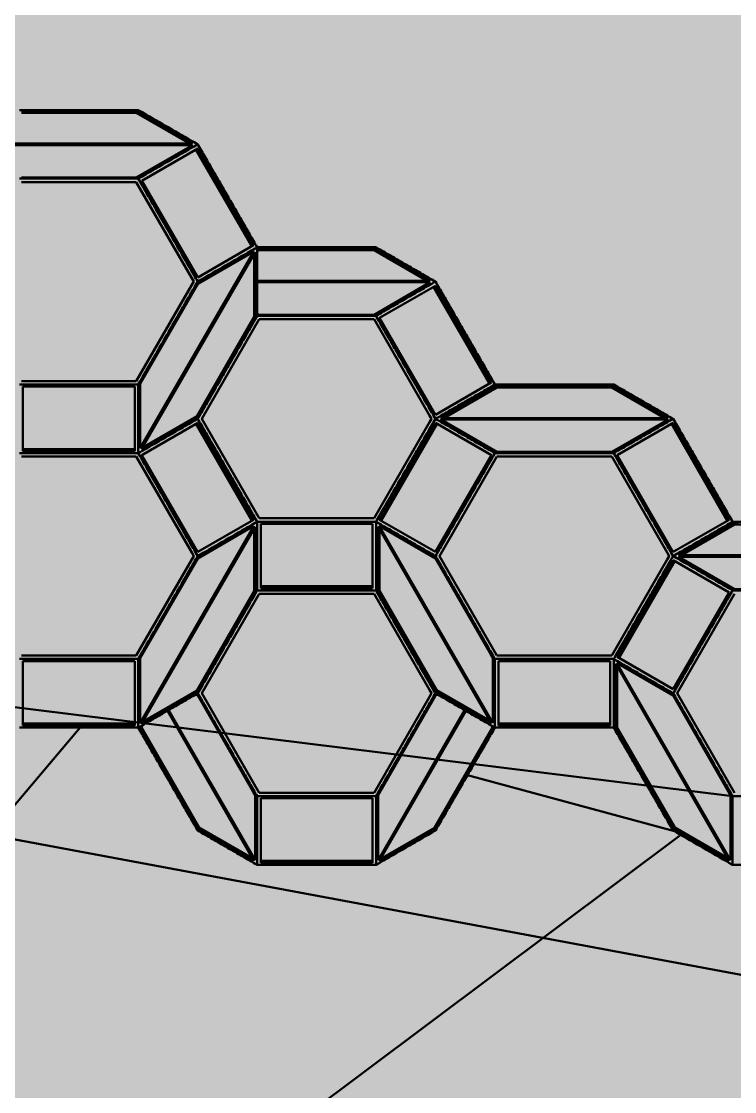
# Model space of a CAD drawing. Header units: millimetres. Extents: x 401 to 30661, y 2016 to 22119.
# Drawn here: x 6401 to 6489.2, y 13780.3 to 13912.6 of the extents above; entities that cross this region are included whole.
import ezdxf

# ---------------------------------------------------------------- set-up
doc = ezdxf.new("R2010")
doc.units = ezdxf.units.MM
doc.layers.add('1ST', color=51, linetype='Continuous', lineweight=50, true_color=0x7debff)
doc.layers.add('3RD', color=140, linetype='Continuous', lineweight=25, true_color=0x7debff)
doc.layers.add('BACKGROUND', color=7, linetype='Continuous', true_color=0x000000)
doc.layers.add('GLOW-CYAN', color=7, linetype='Continuous', lineweight=100, true_color=0x7debff, transparency=0.8)
doc.layers.add('GLOW-CYAN-2', color=7, linetype='Continuous', lineweight=50, true_color=0x7debff, transparency=0.8)

msp = doc.modelspace()

# ---------------------------------------------------------------- hatches: boundary and pattern name
at = {"layer": 'BACKGROUND'}
h = msp.add_hatch(color=256, dxfattribs=at)
h.dxf.hatch_style = 1
h.paths.add_polyline_path([(400.723, 2015.745), (30660.634, 2015.745), (30660.634, 22119.328), (400.723, 22119.328)])

# ---------------------------------------------------------------- linework, layer by layer
at = {"layer": '1ST', "true_color": 0x39ffb0}
msp.add_circle((6531.7, 13769.252), 529.701, dxfattribs=at)
at = {"layer": '3RD'}
for p, q in [((6400.972, 13901.486), (6401.461, 13901.486)), ((6415.18, 13901.274), (6400.972, 13901.274)), ((6401.461, 13901.486), (6415.18, 13901.486)), ((6415.18, 13901.274), (6415.18, 13901.486)), ((6415.18, 13901.486), (6422.04, 13897.526)), ((6421.754, 13897.479), (6415.18, 13901.274)), ((6422.132, 13897.297), (6394.02, 13897.297)), ((6394.031, 13897.479), (6422.121, 13897.479)), ((6422.132, 13897.297), (6415.18, 13893.283)), ((6415.854, 13892.886), (6422.766, 13896.877)), ((6422.04, 13897.526), (6422.121, 13897.479)), ((6429.463, 13884.781), (6422.551, 13896.753)), ((6422.766, 13896.877), (6422.773, 13896.865)), ((6422.773, 13896.865), (6429.678, 13884.905)), ((6414.691, 13893.283), (6400.972, 13893.283)), ((6400.972, 13892.719), (6401.461, 13892.719)), ((6401.461, 13892.719), (6415.18, 13892.719)), ((6415.18, 13893.283), (6414.691, 13893.283)), ((6415.18, 13892.719), (6422.04, 13880.838)), ((6422.766, 13880.915), (6415.854, 13892.886)), ((6429.678, 13884.905), (6422.773, 13880.918)), ((6430.121, 13884.375), (6430.366, 13884.516)), ((6430.366, 13884.304), (6430.366, 13884.516)), ((6430.366, 13884.516), (6430.854, 13884.516)), ((6430.854, 13884.516), (6444.574, 13884.516)), ((6444.574, 13884.304), (6444.574, 13884.516)), ((6444.574, 13884.516), (6451.434, 13880.555)), ((6415.669, 13859.798), (6429.726, 13884.147)), ((6429.877, 13884.045), (6415.832, 13859.718)), ((6422.773, 13880.132), (6429.726, 13884.147)), ((6429.767, 13876.094), (6429.767, 13883.855)), ((6429.877, 13884.045), (6429.877, 13883.951)), ((6429.877, 13883.951), (6429.877, 13876.03)), ((6430.366, 13884.304), (6430.121, 13884.163)), ((6444.574, 13884.304), (6430.366, 13884.304)), ((6451.148, 13880.508), (6444.574, 13884.304)), ((6422.04, 13880.838), (6422.284, 13880.414)), ((6422.773, 13880.918), (6422.766, 13880.915)), ((6430.121, 13880.508), (6451.515, 13880.508)), ((6451.434, 13880.555), (6451.515, 13880.508)), ((6422.04, 13879.991), (6415.18, 13868.11)), ((6415.669, 13867.827), (6422.529, 13879.709)), ((6422.284, 13880.414), (6422.04, 13879.991)), ((6422.529, 13879.709), (6422.773, 13880.132)), ((6451.526, 13880.327), (6430.121, 13880.327)), ((6451.526, 13880.327), (6444.574, 13876.313)), ((6445.248, 13875.916), (6452.16, 13879.906)), ((6458.857, 13867.81), (6451.945, 13879.782)), ((6452.16, 13879.906), (6452.167, 13879.895)), ((6452.167, 13879.895), (6459.072, 13867.935)), ((6422.663, 13863.789), (6429.767, 13876.094)), ((6429.877, 13876.03), (6423.017, 13864.149)), ((6423.262, 13863.444), (6430.366, 13875.748)), ((6429.767, 13876.094), (6429.877, 13876.03)), ((6430.366, 13876.313), (6430.121, 13876.454)), ((6444.085, 13876.313), (6430.366, 13876.313)), ((6430.366, 13875.748), (6430.855, 13875.748)), ((6430.855, 13875.748), (6444.574, 13875.748)), ((6444.574, 13876.313), (6444.085, 13876.313)), ((6444.574, 13875.748), (6451.434, 13863.867)), ((6452.16, 13863.944), (6445.248, 13875.916)), ((6401.461, 13868.11), (6400.972, 13868.11)), ((6401.164, 13867.434), (6414.988, 13867.434)), ((6401.164, 13859.453), (6401.164, 13867.434)), ((6415.18, 13868.11), (6401.461, 13868.11)), ((6414.988, 13867.434), (6414.988, 13859.453)), ((6415.669, 13859.906), (6415.669, 13867.827)), ((6459.072, 13867.935), (6452.167, 13863.948)), ((6452.818, 13863.538), (6459.76, 13867.545)), ((6459.76, 13867.333), (6453.186, 13863.538)), ((6459.76, 13867.333), (6459.76, 13867.545)), ((6459.76, 13867.545), (6460.248, 13867.545)), ((6473.968, 13867.333), (6459.76, 13867.333)), ((6460.248, 13867.545), (6473.968, 13867.545)), ((6473.968, 13867.333), (6473.968, 13867.545)), ((6473.968, 13867.545), (6480.828, 13863.585)), ((6480.542, 13863.538), (6473.968, 13867.333)), ((6422.773, 13863.726), (6415.832, 13859.718)), ((6415.942, 13859.909), (6422.663, 13863.789)), ((6422.663, 13863.789), (6422.773, 13863.726)), ((6423.017, 13864.149), (6422.773, 13863.726)), ((6430.366, 13851.139), (6423.262, 13863.444)), ((6451.434, 13863.867), (6451.678, 13863.444)), ((6451.678, 13863.444), (6451.434, 13863.02)), ((6452.167, 13863.948), (6452.16, 13863.944)), ((6452.9, 13863.303), (6452.807, 13863.356)), ((6480.92, 13863.356), (6452.807, 13863.356)), ((6452.818, 13863.538), (6480.909, 13863.538)), ((6459.76, 13859.342), (6452.9, 13863.303)), ((6480.92, 13863.356), (6473.968, 13859.342)), ((6480.828, 13863.585), (6480.909, 13863.538)), ((6415.854, 13858.945), (6422.766, 13862.936)), ((6429.463, 13850.84), (6422.551, 13862.811)), ((6422.766, 13862.936), (6422.773, 13862.924)), ((6422.773, 13862.924), (6429.678, 13850.964)), ((6451.434, 13863.02), (6444.574, 13851.139)), ((6445.255, 13850.968), (6452.167, 13862.939)), ((6452.382, 13862.815), (6445.47, 13850.844)), ((6452.167, 13862.939), (6459.079, 13858.949)), ((6474.642, 13858.945), (6481.554, 13862.936)), ((6488.251, 13850.84), (6481.339, 13862.811)), ((6481.554, 13862.936), (6481.561, 13862.924)), ((6481.561, 13862.924), (6488.466, 13850.964)), ((6488.909, 13816.775), (6127.34, 13861.609)), ((6401.164, 13859.702), (6414.988, 13859.702)), ((6414.988, 13859.453), (6401.164, 13859.453)), ((6415.669, 13859.798), (6415.669, 13859.906)), ((6473.479, 13859.342), (6459.76, 13859.342)), ((6473.968, 13859.342), (6473.479, 13859.342)), ((6400.972, 13858.778), (6401.461, 13858.778)), ((6401.461, 13858.778), (6415.18, 13858.778)), ((6415.18, 13858.778), (6422.04, 13846.896)), ((6422.766, 13846.973), (6415.854, 13858.945)), ((6459.079, 13858.949), (6452.167, 13846.977)), ((6452.656, 13846.473), (6459.76, 13858.778)), ((6459.76, 13858.778), (6460.248, 13858.778)), ((6460.248, 13858.778), (6473.968, 13858.778)), ((6473.968, 13858.778), (6480.827, 13846.896)), ((6481.554, 13846.973), (6474.642, 13858.945)), ((6415.669, 13825.857), (6429.726, 13850.205)), ((6429.877, 13850.104), (6415.832, 13825.777)), ((6429.678, 13850.964), (6422.773, 13846.977)), ((6422.773, 13846.191), (6429.726, 13850.205)), ((6429.877, 13850.104), (6429.877, 13850.01)), ((6430.855, 13851.139), (6430.366, 13851.139)), ((6430.558, 13850.464), (6444.382, 13850.464)), ((6430.558, 13842.483), (6430.558, 13850.464)), ((6444.574, 13851.139), (6430.855, 13851.139)), ((6444.382, 13850.464), (6444.382, 13842.483)), ((6445.063, 13842.089), (6445.063, 13850.104)), ((6459.108, 13825.777), (6445.063, 13850.104)), ((6445.207, 13850.209), (6445.307, 13850.151)), ((6445.207, 13850.209), (6459.271, 13825.85)), ((6452.167, 13846.977), (6445.255, 13850.968)), ((6445.307, 13850.151), (6452.167, 13846.191)), ((6488.466, 13850.964), (6481.561, 13846.977)), ((6482.212, 13846.567), (6489.153, 13850.575)), ((6489.153, 13850.363), (6482.58, 13846.567)), ((6489.153, 13850.363), (6489.153, 13850.575)), ((6489.153, 13850.575), (6489.642, 13850.575)), ((6503.362, 13850.363), (6489.153, 13850.363)), ((6429.767, 13842.153), (6429.767, 13849.913)), ((6429.877, 13850.01), (6429.877, 13842.089)), ((6445.246, 13842.195), (6445.246, 13849.786)), ((6422.04, 13846.05), (6415.18, 13834.168)), ((6422.04, 13846.896), (6422.284, 13846.473)), ((6422.284, 13846.473), (6422.04, 13846.05)), ((6422.529, 13845.768), (6422.773, 13846.191)), ((6422.773, 13846.977), (6422.766, 13846.973)), ((6452.167, 13846.191), (6459.026, 13834.31)), ((6459.76, 13834.168), (6452.656, 13846.473)), ((6480.827, 13846.05), (6473.968, 13834.168)), ((6480.827, 13846.896), (6481.072, 13846.473)), ((6481.072, 13846.473), (6480.827, 13846.05)), ((6481.561, 13846.977), (6481.554, 13846.973)), ((6482.294, 13846.332), (6482.201, 13846.385)), ((6510.314, 13846.385), (6482.201, 13846.385)), ((6482.212, 13846.567), (6510.303, 13846.567)), ((6489.153, 13842.372), (6482.294, 13846.332)), ((6415.669, 13833.886), (6422.529, 13845.768)), ((6474.649, 13833.997), (6481.561, 13845.969)), ((6481.776, 13845.845), (6474.864, 13833.873)), ((6481.561, 13845.969), (6488.472, 13841.978)), ((6422.663, 13829.848), (6429.767, 13842.153)), ((6429.877, 13842.089), (6423.017, 13830.208)), ((6429.767, 13842.153), (6429.877, 13842.089)), ((6430.558, 13842.731), (6444.382, 13842.731)), ((6444.382, 13842.483), (6430.558, 13842.483)), ((6445.246, 13842.195), (6445.063, 13842.089)), ((6452.167, 13829.785), (6445.063, 13842.089)), ((6452.35, 13829.891), (6445.246, 13842.195)), ((6502.873, 13842.372), (6489.153, 13842.372)), ((6423.262, 13829.503), (6430.366, 13841.807)), ((6430.366, 13841.807), (6430.855, 13841.807)), ((6430.855, 13841.807), (6444.574, 13841.807)), ((6444.574, 13841.807), (6451.434, 13829.926)), ((6488.472, 13841.978), (6481.561, 13830.007)), ((6482.049, 13829.503), (6489.153, 13841.807)), ((6401.461, 13834.168), (6400.972, 13834.168)), ((6415.18, 13834.168), (6401.461, 13834.168)), ((6459.026, 13834.31), (6459.271, 13833.886)), ((6460.248, 13834.168), (6459.76, 13834.168)), ((6473.968, 13834.168), (6460.248, 13834.168)), ((6401.164, 13833.493), (6414.988, 13833.493)), ((6401.164, 13825.512), (6401.164, 13833.493)), ((6414.988, 13833.493), (6414.988, 13825.512)), ((6415.669, 13825.965), (6415.669, 13833.886)), ((6459.271, 13833.886), (6459.271, 13833.604)), ((6459.271, 13833.604), (6459.271, 13825.85)), ((6459.952, 13833.493), (6473.776, 13833.493)), ((6459.952, 13825.512), (6459.952, 13833.493)), ((6473.776, 13833.493), (6473.776, 13825.512)), ((6474.457, 13825.119), (6474.457, 13833.134)), ((6488.502, 13808.807), (6474.457, 13833.134)), ((6474.601, 13833.239), (6474.701, 13833.181)), ((6474.601, 13833.239), (6488.665, 13808.879)), ((6474.64, 13825.225), (6474.64, 13832.816)), ((6481.561, 13830.007), (6474.649, 13833.997)), ((6474.701, 13833.181), (6481.561, 13829.22)), ((6423.017, 13830.208), (6422.773, 13829.785)), ((6422.773, 13829.785), (6415.832, 13825.777)), ((6415.942, 13825.968), (6422.663, 13829.848)), ((6422.529, 13829.361), (6422.773, 13829.22)), ((6422.663, 13829.848), (6422.773, 13829.785)), ((6422.773, 13829.22), (6429.633, 13817.339)), ((6430.366, 13817.198), (6423.262, 13829.503)), ((6451.434, 13829.079), (6444.574, 13817.198)), ((6451.434, 13829.926), (6451.678, 13829.503)), ((6451.678, 13829.503), (6451.434, 13829.079)), ((6451.922, 13828.797), (6452.167, 13829.22)), ((6452.35, 13829.891), (6452.167, 13829.785)), ((6452.411, 13829.644), (6452.167, 13829.785)), ((6452.167, 13829.22), (6452.411, 13829.361)), ((6458.924, 13826.095), (6452.35, 13829.891)), ((6459.108, 13825.777), (6452.411, 13829.644)), ((6481.561, 13829.22), (6488.42, 13817.339)), ((6489.153, 13817.198), (6482.049, 13829.503)), ((6445.063, 13816.916), (6451.922, 13828.797)), ((6429.714, 13808.807), (6419.017, 13827.334)), ((6419.171, 13827.423), (6429.877, 13808.879)), ((6445.063, 13808.887), (6455.766, 13827.425)), ((6455.922, 13827.334), (6445.226, 13808.807)), ((6408.244, 13825.26), (6249.515, 13637.674)), ((6401.164, 13825.76), (6414.988, 13825.76)), ((6414.988, 13825.512), (6401.164, 13825.512)), ((6415.669, 13825.857), (6415.669, 13825.965)), ((6415.669, 13825.119), (6415.669, 13825.401)), ((6415.852, 13825.225), (6415.669, 13825.119)), ((6422.773, 13812.814), (6415.669, 13825.119)), ((6415.852, 13825.225), (6415.852, 13825.507)), ((6422.957, 13812.92), (6415.852, 13825.225)), ((6452.057, 13812.878), (6459.161, 13825.182)), ((6459.271, 13825.119), (6452.411, 13813.237)), ((6459.161, 13825.182), (6459.161, 13825.465)), ((6459.161, 13825.182), (6459.271, 13825.119)), ((6459.271, 13825.401), (6459.271, 13825.119)), ((6459.952, 13825.76), (6473.776, 13825.76)), ((6473.776, 13825.512), (6459.952, 13825.512)), ((6474.64, 13825.225), (6474.457, 13825.119)), ((6481.561, 13812.814), (6474.457, 13825.119)), ((6481.744, 13812.92), (6474.64, 13825.225)), ((6481.704, 13812.449), (6456.117, 13819.375)), ((6429.633, 13817.339), (6429.877, 13816.916)), ((6430.855, 13817.198), (6430.366, 13817.198)), ((6444.574, 13817.198), (6430.855, 13817.198)), ((6488.42, 13817.339), (6488.665, 13816.916)), ((6429.877, 13816.916), (6429.877, 13816.634)), ((6429.877, 13816.634), (6429.877, 13808.879)), ((6430.558, 13816.523), (6444.382, 13816.523)), ((6430.558, 13808.541), (6430.558, 13816.523)), ((6444.382, 13816.523), (6444.382, 13808.541)), ((6445.063, 13808.995), (6445.063, 13816.916)), ((6488.665, 13816.916), (6488.665, 13816.634)), ((6488.665, 13816.634), (6488.665, 13808.879)), ((6452.411, 13813.237), (6452.167, 13812.814)), ((6482.507, 13811.985), (6249.515, 13637.674)), ((6393.452, 13812.659), (6533.842, 13786.537)), ((6422.957, 13812.92), (6422.773, 13812.814)), ((6423.017, 13812.673), (6422.773, 13812.814)), ((6429.53, 13809.125), (6422.957, 13812.92)), ((6429.714, 13808.807), (6423.017, 13812.673)), ((6452.167, 13812.814), (6445.226, 13808.807)), ((6445.336, 13808.998), (6452.057, 13812.878)), ((6452.057, 13812.878), (6452.167, 13812.814)), ((6481.744, 13812.92), (6481.561, 13812.814)), ((6481.805, 13812.673), (6481.561, 13812.814)), ((6488.318, 13809.125), (6481.744, 13812.92)), ((6488.502, 13808.807), (6481.805, 13812.673)), ((6445.063, 13808.887), (6445.063, 13808.995)), ((6430.558, 13808.79), (6444.382, 13808.79)), ((6444.382, 13808.541), (6430.558, 13808.541))]:
    msp.add_line(p, q, dxfattribs=at)
for points in [[(6415.424, 13901.627), (6400.727, 13901.627)], [(6415.424, 13901.627), (6422.773, 13897.385)], [(6415.424, 13893.142), (6422.773, 13897.385)], [(6430.121, 13884.657), (6422.773, 13897.385)], [(6400.727, 13893.142), (6415.424, 13893.142)], [(6422.773, 13880.414), (6415.424, 13893.142)], [(6422.773, 13880.414), (6430.121, 13884.657)], [(6444.818, 13884.657), (6430.121, 13884.657)], [(6430.121, 13876.172), (6430.121, 13884.657)], [(6444.818, 13884.657), (6452.167, 13880.414)], [(6415.424, 13867.686), (6422.773, 13880.414)], [(6444.818, 13876.172), (6452.167, 13880.414)], [(6459.515, 13867.686), (6452.167, 13880.414)], [(6422.773, 13863.444), (6430.121, 13876.172)], [(6430.121, 13876.172), (6422.773, 13863.444)], [(6430.121, 13876.172), (6444.818, 13876.172)], [(6452.167, 13863.444), (6444.818, 13876.172)], [(6400.727, 13867.686), (6415.424, 13867.686)], [(6415.424, 13867.686), (6415.424, 13859.201)], [(6452.167, 13863.444), (6459.515, 13867.686)], [(6452.167, 13863.444), (6459.515, 13867.686)], [(6474.212, 13867.686), (6459.515, 13867.686)], [(6474.212, 13867.686), (6481.561, 13863.444)], [(6415.424, 13859.201), (6422.773, 13863.444)], [(6415.424, 13859.201), (6422.773, 13863.444)], [(6430.121, 13850.716), (6422.773, 13863.444)], [(6430.121, 13850.716), (6422.773, 13863.444)], [(6444.818, 13850.716), (6452.167, 13863.444)], [(6444.818, 13850.716), (6452.167, 13863.444)], [(6459.515, 13859.201), (6452.167, 13863.444)], [(6474.212, 13859.201), (6481.561, 13863.444)], [(6488.909, 13850.716), (6481.561, 13863.444)], [(6400.727, 13859.201), (6415.424, 13859.201)], [(6400.727, 13859.201), (6415.424, 13859.201)], [(6422.773, 13846.473), (6415.424, 13859.201)], [(6452.167, 13846.473), (6459.515, 13859.201)], [(6459.515, 13859.201), (6474.212, 13859.201)], [(6481.561, 13846.473), (6474.212, 13859.201)], [(6422.773, 13846.473), (6430.121, 13850.716)], [(6430.121, 13842.23), (6430.121, 13850.716)], [(6430.121, 13850.716), (6444.818, 13850.716)], [(6430.121, 13850.716), (6430.121, 13842.23)], [(6444.818, 13842.23), (6444.818, 13850.716)], [(6452.167, 13846.473), (6444.818, 13850.716)], [(6444.818, 13850.716), (6444.818, 13842.23)], [(6481.561, 13846.473), (6488.909, 13850.716)], [(6481.561, 13846.473), (6488.909, 13850.716)], [(6503.606, 13850.716), (6488.909, 13850.716)], [(6415.424, 13833.745), (6422.773, 13846.473)], [(6459.515, 13833.745), (6452.167, 13846.473)], [(6474.212, 13833.745), (6481.561, 13846.473)], [(6474.212, 13833.745), (6481.561, 13846.473)], [(6488.909, 13842.23), (6481.561, 13846.473)], [(6422.773, 13829.503), (6430.121, 13842.23)], [(6430.121, 13842.23), (6422.773, 13829.503)], [(6430.121, 13842.23), (6444.818, 13842.23)], [(6430.121, 13842.23), (6444.818, 13842.23)], [(6444.818, 13842.23), (6452.167, 13829.503)], [(6452.167, 13829.503), (6444.818, 13842.23)], [(6481.561, 13829.503), (6488.909, 13842.23)], [(6488.909, 13842.23), (6503.606, 13842.23)], [(6400.727, 13833.745), (6415.424, 13833.745)], [(6415.424, 13833.745), (6415.424, 13825.26)], [(6459.515, 13833.745), (6474.212, 13833.745)], [(6459.515, 13833.745), (6459.515, 13825.26)], [(6474.212, 13825.26), (6474.212, 13833.745)], [(6481.561, 13829.503), (6474.212, 13833.745)], [(6474.212, 13833.745), (6474.212, 13825.26)], [(6415.424, 13825.26), (6422.773, 13829.503)], [(6430.121, 13816.775), (6422.773, 13829.503)], [(6444.818, 13816.775), (6452.167, 13829.503)], [(6452.167, 13829.503), (6459.515, 13825.26)], [(6488.909, 13816.775), (6481.561, 13829.503)], [(6400.727, 13825.26), (6415.424, 13825.26)], [(6415.424, 13825.26), (6422.773, 13812.532)], [(6459.515, 13825.26), (6452.167, 13812.532)], [(6459.515, 13825.26), (6474.212, 13825.26)], [(6474.212, 13825.26), (6481.561, 13812.532)], [(6430.121, 13816.775), (6444.818, 13816.775)], [(6430.121, 13816.775), (6430.121, 13808.289)], [(6444.818, 13816.775), (6444.818, 13808.289)], [(6488.909, 13816.775), (6503.606, 13816.775)], [(6488.909, 13816.775), (6488.909, 13808.289)], [(6422.773, 13812.532), (6430.121, 13808.289)], [(6444.818, 13808.289), (6452.167, 13812.532)], [(6481.561, 13812.532), (6488.909, 13808.289)], [(6430.121, 13808.289), (6444.818, 13808.289)], [(6488.909, 13808.289), (6503.606, 13808.289)]]:
    msp.add_open_spline(points, degree=1, dxfattribs=at)
at = {"layer": 'GLOW-CYAN'}
msp.add_circle((6531.7, 13769.252), 529.701, dxfattribs=at)
at = {"layer": 'GLOW-CYAN-2'}
for p, q in [((6400.972, 13901.486), (6401.461, 13901.486)), ((6415.18, 13901.274), (6400.972, 13901.274)), ((6401.461, 13901.486), (6415.18, 13901.486)), ((6415.18, 13901.274), (6415.18, 13901.486)), ((6415.18, 13901.486), (6422.04, 13897.526)), ((6421.754, 13897.479), (6415.18, 13901.274)), ((6422.132, 13897.297), (6394.02, 13897.297)), ((6394.031, 13897.479), (6422.121, 13897.479)), ((6422.132, 13897.297), (6415.18, 13893.283)), ((6415.854, 13892.886), (6422.766, 13896.877)), ((6422.04, 13897.526), (6422.121, 13897.479)), ((6429.463, 13884.781), (6422.551, 13896.753)), ((6422.766, 13896.877), (6422.773, 13896.865)), ((6422.773, 13896.865), (6429.678, 13884.905)), ((6414.691, 13893.283), (6400.972, 13893.283)), ((6400.972, 13892.719), (6401.461, 13892.719)), ((6401.461, 13892.719), (6415.18, 13892.719)), ((6415.18, 13893.283), (6414.691, 13893.283)), ((6415.18, 13892.719), (6422.04, 13880.838)), ((6422.766, 13880.915), (6415.854, 13892.886)), ((6429.678, 13884.905), (6422.773, 13880.918)), ((6430.121, 13884.375), (6430.366, 13884.516)), ((6430.366, 13884.304), (6430.366, 13884.516)), ((6430.366, 13884.516), (6430.854, 13884.516)), ((6430.854, 13884.516), (6444.574, 13884.516)), ((6444.574, 13884.304), (6444.574, 13884.516)), ((6444.574, 13884.516), (6451.434, 13880.555)), ((6415.669, 13859.798), (6429.726, 13884.147)), ((6429.877, 13884.045), (6415.832, 13859.718)), ((6422.773, 13880.132), (6429.726, 13884.147)), ((6429.767, 13876.094), (6429.767, 13883.855)), ((6429.877, 13884.045), (6429.877, 13883.951)), ((6429.877, 13883.951), (6429.877, 13876.03)), ((6430.366, 13884.304), (6430.121, 13884.163)), ((6444.574, 13884.304), (6430.366, 13884.304)), ((6451.148, 13880.508), (6444.574, 13884.304)), ((6422.04, 13880.838), (6422.284, 13880.414)), ((6422.773, 13880.918), (6422.766, 13880.915)), ((6430.121, 13880.508), (6451.515, 13880.508)), ((6451.434, 13880.555), (6451.515, 13880.508)), ((6422.04, 13879.991), (6415.18, 13868.11)), ((6415.669, 13867.827), (6422.529, 13879.709)), ((6422.284, 13880.414), (6422.04, 13879.991)), ((6422.529, 13879.709), (6422.773, 13880.132)), ((6451.526, 13880.327), (6430.121, 13880.327)), ((6451.526, 13880.327), (6444.574, 13876.313)), ((6445.248, 13875.916), (6452.16, 13879.906)), ((6458.857, 13867.81), (6451.945, 13879.782)), ((6452.16, 13879.906), (6452.167, 13879.895)), ((6452.167, 13879.895), (6459.072, 13867.935)), ((6422.663, 13863.789), (6429.767, 13876.094)), ((6429.877, 13876.03), (6423.017, 13864.149)), ((6423.262, 13863.444), (6430.366, 13875.748)), ((6429.767, 13876.094), (6429.877, 13876.03)), ((6430.366, 13876.313), (6430.121, 13876.454)), ((6444.085, 13876.313), (6430.366, 13876.313)), ((6430.366, 13875.748), (6430.855, 13875.748)), ((6430.855, 13875.748), (6444.574, 13875.748)), ((6444.574, 13876.313), (6444.085, 13876.313)), ((6444.574, 13875.748), (6451.434, 13863.867)), ((6452.16, 13863.944), (6445.248, 13875.916)), ((6401.461, 13868.11), (6400.972, 13868.11)), ((6401.164, 13867.434), (6414.988, 13867.434)), ((6401.164, 13859.453), (6401.164, 13867.434)), ((6415.18, 13868.11), (6401.461, 13868.11)), ((6414.988, 13867.434), (6414.988, 13859.453)), ((6415.669, 13859.906), (6415.669, 13867.827)), ((6459.072, 13867.935), (6452.167, 13863.948)), ((6452.818, 13863.538), (6459.76, 13867.545)), ((6459.76, 13867.333), (6453.186, 13863.538)), ((6459.76, 13867.333), (6459.76, 13867.545)), ((6459.76, 13867.545), (6460.248, 13867.545)), ((6473.968, 13867.333), (6459.76, 13867.333)), ((6460.248, 13867.545), (6473.968, 13867.545)), ((6473.968, 13867.333), (6473.968, 13867.545)), ((6473.968, 13867.545), (6480.828, 13863.585)), ((6480.542, 13863.538), (6473.968, 13867.333)), ((6422.773, 13863.726), (6415.832, 13859.718)), ((6415.942, 13859.909), (6422.663, 13863.789)), ((6422.663, 13863.789), (6422.773, 13863.726)), ((6423.017, 13864.149), (6422.773, 13863.726)), ((6430.366, 13851.139), (6423.262, 13863.444)), ((6451.434, 13863.867), (6451.678, 13863.444)), ((6451.678, 13863.444), (6451.434, 13863.02)), ((6452.167, 13863.948), (6452.16, 13863.944)), ((6452.9, 13863.303), (6452.807, 13863.356)), ((6480.92, 13863.356), (6452.807, 13863.356)), ((6452.818, 13863.538), (6480.909, 13863.538)), ((6459.76, 13859.342), (6452.9, 13863.303)), ((6480.92, 13863.356), (6473.968, 13859.342)), ((6480.828, 13863.585), (6480.909, 13863.538)), ((6415.854, 13858.945), (6422.766, 13862.936)), ((6429.463, 13850.84), (6422.551, 13862.811)), ((6422.766, 13862.936), (6422.773, 13862.924)), ((6422.773, 13862.924), (6429.678, 13850.964)), ((6451.434, 13863.02), (6444.574, 13851.139)), ((6445.255, 13850.968), (6452.167, 13862.939)), ((6452.382, 13862.815), (6445.47, 13850.844)), ((6452.167, 13862.939), (6459.079, 13858.949)), ((6474.642, 13858.945), (6481.554, 13862.936)), ((6488.251, 13850.84), (6481.339, 13862.811)), ((6481.554, 13862.936), (6481.561, 13862.924)), ((6481.561, 13862.924), (6488.466, 13850.964)), ((6488.909, 13816.775), (6127.34, 13861.609)), ((6401.164, 13859.702), (6414.988, 13859.702)), ((6414.988, 13859.453), (6401.164, 13859.453)), ((6415.669, 13859.798), (6415.669, 13859.906)), ((6473.479, 13859.342), (6459.76, 13859.342)), ((6473.968, 13859.342), (6473.479, 13859.342)), ((6400.972, 13858.778), (6401.461, 13858.778)), ((6401.461, 13858.778), (6415.18, 13858.778)), ((6415.18, 13858.778), (6422.04, 13846.896)), ((6422.766, 13846.973), (6415.854, 13858.945)), ((6459.079, 13858.949), (6452.167, 13846.977)), ((6452.656, 13846.473), (6459.76, 13858.778)), ((6459.76, 13858.778), (6460.248, 13858.778)), ((6460.248, 13858.778), (6473.968, 13858.778)), ((6473.968, 13858.778), (6480.827, 13846.896)), ((6481.554, 13846.973), (6474.642, 13858.945)), ((6415.669, 13825.857), (6429.726, 13850.205)), ((6429.877, 13850.104), (6415.832, 13825.777)), ((6429.678, 13850.964), (6422.773, 13846.977)), ((6422.773, 13846.191), (6429.726, 13850.205)), ((6429.877, 13850.104), (6429.877, 13850.01)), ((6430.855, 13851.139), (6430.366, 13851.139)), ((6430.558, 13850.464), (6444.382, 13850.464)), ((6430.558, 13842.483), (6430.558, 13850.464)), ((6444.574, 13851.139), (6430.855, 13851.139)), ((6444.382, 13850.464), (6444.382, 13842.483)), ((6445.063, 13842.089), (6445.063, 13850.104)), ((6459.108, 13825.777), (6445.063, 13850.104)), ((6445.207, 13850.209), (6445.307, 13850.151)), ((6445.207, 13850.209), (6459.271, 13825.85)), ((6452.167, 13846.977), (6445.255, 13850.968)), ((6445.307, 13850.151), (6452.167, 13846.191)), ((6488.466, 13850.964), (6481.561, 13846.977)), ((6482.212, 13846.567), (6489.153, 13850.575)), ((6489.153, 13850.363), (6482.58, 13846.567)), ((6489.153, 13850.363), (6489.153, 13850.575)), ((6489.153, 13850.575), (6489.642, 13850.575)), ((6503.362, 13850.363), (6489.153, 13850.363)), ((6429.767, 13842.153), (6429.767, 13849.913)), ((6429.877, 13850.01), (6429.877, 13842.089)), ((6445.246, 13842.195), (6445.246, 13849.786)), ((6422.04, 13846.05), (6415.18, 13834.168)), ((6422.04, 13846.896), (6422.284, 13846.473)), ((6422.284, 13846.473), (6422.04, 13846.05)), ((6422.529, 13845.768), (6422.773, 13846.191)), ((6422.773, 13846.977), (6422.766, 13846.973)), ((6452.167, 13846.191), (6459.026, 13834.31)), ((6459.76, 13834.168), (6452.656, 13846.473)), ((6480.827, 13846.05), (6473.968, 13834.168)), ((6480.827, 13846.896), (6481.072, 13846.473)), ((6481.072, 13846.473), (6480.827, 13846.05)), ((6481.561, 13846.977), (6481.554, 13846.973)), ((6482.294, 13846.332), (6482.201, 13846.385)), ((6510.314, 13846.385), (6482.201, 13846.385)), ((6482.212, 13846.567), (6510.303, 13846.567)), ((6489.153, 13842.372), (6482.294, 13846.332)), ((6415.669, 13833.886), (6422.529, 13845.768)), ((6474.649, 13833.997), (6481.561, 13845.969)), ((6481.776, 13845.845), (6474.864, 13833.873)), ((6481.561, 13845.969), (6488.472, 13841.978)), ((6422.663, 13829.848), (6429.767, 13842.153)), ((6429.877, 13842.089), (6423.017, 13830.208)), ((6429.767, 13842.153), (6429.877, 13842.089)), ((6430.558, 13842.731), (6444.382, 13842.731)), ((6444.382, 13842.483), (6430.558, 13842.483)), ((6445.246, 13842.195), (6445.063, 13842.089)), ((6452.167, 13829.785), (6445.063, 13842.089)), ((6452.35, 13829.891), (6445.246, 13842.195)), ((6502.873, 13842.372), (6489.153, 13842.372)), ((6423.262, 13829.503), (6430.366, 13841.807)), ((6430.366, 13841.807), (6430.855, 13841.807)), ((6430.855, 13841.807), (6444.574, 13841.807)), ((6444.574, 13841.807), (6451.434, 13829.926)), ((6488.472, 13841.978), (6481.561, 13830.007)), ((6482.049, 13829.503), (6489.153, 13841.807)), ((6401.461, 13834.168), (6400.972, 13834.168)), ((6415.18, 13834.168), (6401.461, 13834.168)), ((6459.026, 13834.31), (6459.271, 13833.886)), ((6460.248, 13834.168), (6459.76, 13834.168)), ((6473.968, 13834.168), (6460.248, 13834.168)), ((6401.164, 13833.493), (6414.988, 13833.493)), ((6401.164, 13825.512), (6401.164, 13833.493)), ((6414.988, 13833.493), (6414.988, 13825.512)), ((6415.669, 13825.965), (6415.669, 13833.886)), ((6459.271, 13833.886), (6459.271, 13833.604)), ((6459.271, 13833.604), (6459.271, 13825.85)), ((6459.952, 13833.493), (6473.776, 13833.493)), ((6459.952, 13825.512), (6459.952, 13833.493)), ((6473.776, 13833.493), (6473.776, 13825.512)), ((6474.457, 13825.119), (6474.457, 13833.134)), ((6488.502, 13808.807), (6474.457, 13833.134)), ((6474.601, 13833.239), (6474.701, 13833.181)), ((6474.601, 13833.239), (6488.665, 13808.879)), ((6474.64, 13825.225), (6474.64, 13832.816)), ((6481.561, 13830.007), (6474.649, 13833.997)), ((6474.701, 13833.181), (6481.561, 13829.22)), ((6423.017, 13830.208), (6422.773, 13829.785)), ((6422.773, 13829.785), (6415.832, 13825.777)), ((6415.942, 13825.968), (6422.663, 13829.848)), ((6422.529, 13829.361), (6422.773, 13829.22)), ((6422.663, 13829.848), (6422.773, 13829.785)), ((6422.773, 13829.22), (6429.633, 13817.339)), ((6430.366, 13817.198), (6423.262, 13829.503)), ((6451.434, 13829.079), (6444.574, 13817.198)), ((6451.434, 13829.926), (6451.678, 13829.503)), ((6451.678, 13829.503), (6451.434, 13829.079)), ((6451.922, 13828.797), (6452.167, 13829.22)), ((6452.35, 13829.891), (6452.167, 13829.785)), ((6452.411, 13829.644), (6452.167, 13829.785)), ((6452.167, 13829.22), (6452.411, 13829.361)), ((6458.924, 13826.095), (6452.35, 13829.891)), ((6459.108, 13825.777), (6452.411, 13829.644)), ((6481.561, 13829.22), (6488.42, 13817.339)), ((6489.153, 13817.198), (6482.049, 13829.503)), ((6445.063, 13816.916), (6451.922, 13828.797)), ((6429.714, 13808.807), (6419.017, 13827.334)), ((6419.171, 13827.423), (6429.877, 13808.879)), ((6445.063, 13808.887), (6455.766, 13827.425)), ((6455.922, 13827.334), (6445.226, 13808.807)), ((6408.244, 13825.26), (6249.515, 13637.674)), ((6401.164, 13825.76), (6414.988, 13825.76)), ((6414.988, 13825.512), (6401.164, 13825.512)), ((6415.669, 13825.857), (6415.669, 13825.965)), ((6415.669, 13825.119), (6415.669, 13825.401)), ((6415.852, 13825.225), (6415.669, 13825.119)), ((6422.773, 13812.814), (6415.669, 13825.119)), ((6415.852, 13825.225), (6415.852, 13825.507)), ((6422.957, 13812.92), (6415.852, 13825.225)), ((6452.057, 13812.878), (6459.161, 13825.182)), ((6459.271, 13825.119), (6452.411, 13813.237)), ((6459.161, 13825.182), (6459.161, 13825.465)), ((6459.161, 13825.182), (6459.271, 13825.119)), ((6459.271, 13825.401), (6459.271, 13825.119)), ((6459.952, 13825.76), (6473.776, 13825.76)), ((6473.776, 13825.512), (6459.952, 13825.512)), ((6474.64, 13825.225), (6474.457, 13825.119)), ((6481.561, 13812.814), (6474.457, 13825.119)), ((6481.744, 13812.92), (6474.64, 13825.225)), ((6481.704, 13812.449), (6456.117, 13819.375)), ((6429.633, 13817.339), (6429.877, 13816.916)), ((6430.855, 13817.198), (6430.366, 13817.198)), ((6444.574, 13817.198), (6430.855, 13817.198)), ((6488.42, 13817.339), (6488.665, 13816.916)), ((6429.877, 13816.916), (6429.877, 13816.634)), ((6429.877, 13816.634), (6429.877, 13808.879)), ((6430.558, 13816.523), (6444.382, 13816.523)), ((6430.558, 13808.541), (6430.558, 13816.523)), ((6444.382, 13816.523), (6444.382, 13808.541)), ((6445.063, 13808.995), (6445.063, 13816.916)), ((6488.665, 13816.916), (6488.665, 13816.634)), ((6488.665, 13816.634), (6488.665, 13808.879)), ((6452.411, 13813.237), (6452.167, 13812.814)), ((6482.507, 13811.985), (6249.515, 13637.674)), ((6393.452, 13812.659), (6533.842, 13786.537)), ((6422.957, 13812.92), (6422.773, 13812.814)), ((6423.017, 13812.673), (6422.773, 13812.814)), ((6429.53, 13809.125), (6422.957, 13812.92)), ((6429.714, 13808.807), (6423.017, 13812.673)), ((6452.167, 13812.814), (6445.226, 13808.807)), ((6445.336, 13808.998), (6452.057, 13812.878)), ((6452.057, 13812.878), (6452.167, 13812.814)), ((6481.744, 13812.92), (6481.561, 13812.814)), ((6481.805, 13812.673), (6481.561, 13812.814)), ((6488.318, 13809.125), (6481.744, 13812.92)), ((6488.502, 13808.807), (6481.805, 13812.673)), ((6445.063, 13808.887), (6445.063, 13808.995)), ((6430.558, 13808.79), (6444.382, 13808.79)), ((6444.382, 13808.541), (6430.558, 13808.541))]:
    msp.add_line(p, q, dxfattribs=at)
for points in [[(6415.424, 13901.627), (6400.727, 13901.627)], [(6415.424, 13901.627), (6422.773, 13897.385)], [(6415.424, 13893.142), (6422.773, 13897.385)], [(6430.121, 13884.657), (6422.773, 13897.385)], [(6400.727, 13893.142), (6415.424, 13893.142)], [(6422.773, 13880.414), (6415.424, 13893.142)], [(6422.773, 13880.414), (6430.121, 13884.657)], [(6444.818, 13884.657), (6430.121, 13884.657)], [(6430.121, 13876.172), (6430.121, 13884.657)], [(6444.818, 13884.657), (6452.167, 13880.414)], [(6415.424, 13867.686), (6422.773, 13880.414)], [(6444.818, 13876.172), (6452.167, 13880.414)], [(6459.515, 13867.686), (6452.167, 13880.414)], [(6422.773, 13863.444), (6430.121, 13876.172)], [(6430.121, 13876.172), (6422.773, 13863.444)], [(6430.121, 13876.172), (6444.818, 13876.172)], [(6452.167, 13863.444), (6444.818, 13876.172)], [(6400.727, 13867.686), (6415.424, 13867.686)], [(6415.424, 13867.686), (6415.424, 13859.201)], [(6452.167, 13863.444), (6459.515, 13867.686)], [(6452.167, 13863.444), (6459.515, 13867.686)], [(6474.212, 13867.686), (6459.515, 13867.686)], [(6474.212, 13867.686), (6481.561, 13863.444)], [(6415.424, 13859.201), (6422.773, 13863.444)], [(6415.424, 13859.201), (6422.773, 13863.444)], [(6430.121, 13850.716), (6422.773, 13863.444)], [(6430.121, 13850.716), (6422.773, 13863.444)], [(6444.818, 13850.716), (6452.167, 13863.444)], [(6444.818, 13850.716), (6452.167, 13863.444)], [(6459.515, 13859.201), (6452.167, 13863.444)], [(6474.212, 13859.201), (6481.561, 13863.444)], [(6488.909, 13850.716), (6481.561, 13863.444)], [(6400.727, 13859.201), (6415.424, 13859.201)], [(6400.727, 13859.201), (6415.424, 13859.201)], [(6422.773, 13846.473), (6415.424, 13859.201)], [(6452.167, 13846.473), (6459.515, 13859.201)], [(6459.515, 13859.201), (6474.212, 13859.201)], [(6481.561, 13846.473), (6474.212, 13859.201)], [(6422.773, 13846.473), (6430.121, 13850.716)], [(6430.121, 13842.23), (6430.121, 13850.716)], [(6430.121, 13850.716), (6444.818, 13850.716)], [(6430.121, 13850.716), (6430.121, 13842.23)], [(6444.818, 13842.23), (6444.818, 13850.716)], [(6452.167, 13846.473), (6444.818, 13850.716)], [(6444.818, 13850.716), (6444.818, 13842.23)], [(6481.561, 13846.473), (6488.909, 13850.716)], [(6481.561, 13846.473), (6488.909, 13850.716)], [(6503.606, 13850.716), (6488.909, 13850.716)], [(6415.424, 13833.745), (6422.773, 13846.473)], [(6459.515, 13833.745), (6452.167, 13846.473)], [(6474.212, 13833.745), (6481.561, 13846.473)], [(6474.212, 13833.745), (6481.561, 13846.473)], [(6488.909, 13842.23), (6481.561, 13846.473)], [(6422.773, 13829.503), (6430.121, 13842.23)], [(6430.121, 13842.23), (6422.773, 13829.503)], [(6430.121, 13842.23), (6444.818, 13842.23)], [(6430.121, 13842.23), (6444.818, 13842.23)], [(6444.818, 13842.23), (6452.167, 13829.503)], [(6452.167, 13829.503), (6444.818, 13842.23)], [(6481.561, 13829.503), (6488.909, 13842.23)], [(6488.909, 13842.23), (6503.606, 13842.23)], [(6400.727, 13833.745), (6415.424, 13833.745)], [(6415.424, 13833.745), (6415.424, 13825.26)], [(6459.515, 13833.745), (6474.212, 13833.745)], [(6459.515, 13833.745), (6459.515, 13825.26)], [(6474.212, 13825.26), (6474.212, 13833.745)], [(6481.561, 13829.503), (6474.212, 13833.745)], [(6474.212, 13833.745), (6474.212, 13825.26)], [(6415.424, 13825.26), (6422.773, 13829.503)], [(6430.121, 13816.775), (6422.773, 13829.503)], [(6444.818, 13816.775), (6452.167, 13829.503)], [(6452.167, 13829.503), (6459.515, 13825.26)], [(6488.909, 13816.775), (6481.561, 13829.503)], [(6400.727, 13825.26), (6415.424, 13825.26)], [(6415.424, 13825.26), (6422.773, 13812.532)], [(6459.515, 13825.26), (6452.167, 13812.532)], [(6459.515, 13825.26), (6474.212, 13825.26)], [(6474.212, 13825.26), (6481.561, 13812.532)], [(6430.121, 13816.775), (6444.818, 13816.775)], [(6430.121, 13816.775), (6430.121, 13808.289)], [(6444.818, 13816.775), (6444.818, 13808.289)], [(6488.909, 13816.775), (6503.606, 13816.775)], [(6488.909, 13816.775), (6488.909, 13808.289)], [(6422.773, 13812.532), (6430.121, 13808.289)], [(6444.818, 13808.289), (6452.167, 13812.532)], [(6481.561, 13812.532), (6488.909, 13808.289)], [(6430.121, 13808.289), (6444.818, 13808.289)], [(6488.909, 13808.289), (6503.606, 13808.289)]]:
    msp.add_open_spline(points, degree=1, dxfattribs=at)

doc.saveas('drawing.dxf')
